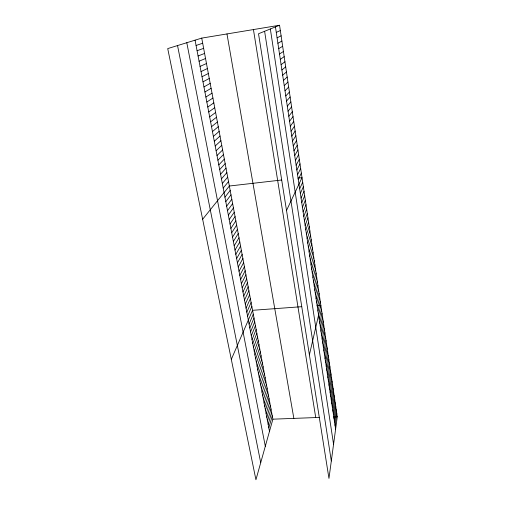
<?xml version="1.0" encoding="UTF-8"?>
<svg xmlns="http://www.w3.org/2000/svg" width="505" height="505" viewBox="0 0 505 505"><rect width="100%" height="100%" fill="white"/><g stroke="black" fill="none" stroke-linecap="round" stroke-linejoin="round"><path stroke-width="0.76" d="M337.277 416.751L328.963 478.424L258.522 33.74L279.555 25.25L337.277 416.751L333.666 416.884M335.074 425.563L336.759 413.26M334.544 421.984L336.248 409.757M334.007 418.399L335.724 406.241M333.464 414.788L335.206 402.712M332.921 411.171L334.682 399.165M332.378 407.529L334.159 395.598M331.829 403.874L333.628 392.025M331.286 400.206L333.098 388.427M330.731 396.52L332.568 384.823M330.175 392.821L332.031 381.199M329.62 389.096L331.495 377.557M329.064 385.365L330.958 373.902M328.502 381.61L330.415 370.228M327.941 377.841L329.872 366.542M327.373 374.053L329.329 362.836M326.804 370.253L328.78 359.118M326.23 366.434L328.231 355.381M325.656 362.596L327.676 351.631M325.081 358.739L327.12 347.863M324.5 354.87L326.565 344.075M323.92 350.981L326.003 340.275M323.339 347.068L325.441 336.456M322.752 343.147L324.873 332.618M322.158 339.202L324.305 328.768M321.565 335.238L323.737 324.898M320.972 331.261L323.162 321.01M320.372 327.265L322.588 317.108M319.772 323.244L322.007 313.182M319.166 319.21L321.426 309.243M309.388 354.87L320.845 305.285L317.007 305.569M317.954 311.086L320.258 301.308M317.342 306.989L319.665 297.319M316.73 302.88L319.078 293.304M316.111 298.752L318.485 289.277M315.486 294.604L317.885 285.224M314.868 290.432L317.285 281.159M314.236 286.24L316.685 277.075M313.611 282.036L316.079 272.971M201.729 38.109L272.896 419.175L255.934 479.75L167.723 48.594L201.729 38.109L279.555 25.25M312.974 277.807L315.474 268.849M312.342 273.558L314.861 264.708M268.818 427.88L272.258 415.766M268.155 424.383L271.614 412.345M267.486 420.873L270.977 408.905M311.705 269.291L314.249 260.542M266.817 417.351L270.327 405.452M311.061 264.999L313.63 256.363M266.148 413.81L269.683 401.98M265.466 410.256L269.032 398.495M310.417 260.687L313.012 252.165M264.79 406.689L268.376 394.998M264.109 403.104L267.719 391.489M309.767 256.357L312.387 247.942M263.421 399.499L267.063 387.96M262.733 395.882L266.4 384.419M309.117 252.008L311.762 243.707M262.044 392.252L265.737 380.865M308.467 247.633L311.137 239.446M261.35 388.604L265.068 377.292M307.804 243.24L310.506 235.166M260.649 384.936L264.399 373.706M259.955 381.256L263.73 370.102M259.248 377.563L263.055 366.485M307.147 238.827L309.868 230.867M258.541 373.851L262.373 362.855M306.484 234.389L309.237 226.549M257.834 370.121L261.691 359.206M257.121 366.377L261.009 355.539M305.815 229.933L308.593 222.213M256.407 362.615L260.321 351.859M255.688 358.834L259.633 348.166M305.146 225.451L307.949 217.851M254.962 355.04L258.939 344.454M304.471 220.95L307.305 213.47M254.242 351.227L258.244 340.724M253.51 347.396L257.544 336.98M303.795 216.43L306.655 209.07M252.778 343.551L256.837 333.218M303.114 211.885L306.005 204.645M252.045 339.688L256.136 329.443M251.307 335.806L255.429 325.649M302.432 207.315L305.348 200.201M250.562 331.905L254.716 321.837M249.817 327.991L254.002 318.011M301.744 202.726L304.692 195.738M249.072 324.058L253.283 314.167M301.056 198.111L304.029 191.25M231.309 359.39L252.563 310.31L301.763 306.686M247.564 316.136L251.837 306.428M300.361 193.472L303.366 186.743M246.806 312.147L251.111 302.533M246.042 308.138L250.379 298.625M299.667 188.813L302.697 182.21M245.278 304.117L249.647 294.693M244.508 300.071L248.908 290.747M286.518 210.459L302.028 177.659L297.937 178.132M243.738 296.012L248.17 286.783M298.266 179.439L301.352 173.101M242.962 291.934L247.425 282.8M242.179 287.831L246.68 278.798M297.559 174.724L300.677 168.518M241.396 283.715L245.929 274.783M240.607 279.574L245.171 270.743M296.852 169.983L300.002 163.91M239.818 275.421L244.414 266.69M239.023 271.242L243.656 262.619M296.138 165.223L299.32 159.283M238.227 267.05L242.892 258.528M295.419 160.432L298.632 154.637M237.426 262.834L242.122 254.419M236.618 258.598L241.352 250.291M294.699 155.622L297.944 149.966M235.81 254.343L240.576 246.143M234.995 250.07L239.799 241.977M293.979 150.787L297.249 145.27M234.181 245.777L239.016 237.792M293.253 145.926L296.555 140.554M233.361 241.459L238.234 233.581M232.534 237.123L237.445 229.358M292.521 141.04L295.854 135.807M231.707 232.767L236.649 225.116M230.873 228.386L235.854 220.855M291.789 136.129L295.154 131.047M230.034 223.993L235.052 216.569M291.05 131.199L294.447 126.256M229.194 219.568L234.251 212.264M228.348 215.13L233.443 207.94M290.306 126.237L293.74 121.446M227.502 210.667L232.635 203.597M289.561 121.251L293.026 116.611M226.65 206.185L231.82 199.235M225.792 201.678L231 194.854M288.809 116.238L292.307 111.75M224.927 197.152L230.179 190.448M202.638 219.265L229.352 186.023L281.695 180.001M288.058 111.201L291.587 106.864M223.197 188.043L228.519 181.585M222.326 183.46L227.692 177.135M287.301 106.138L290.867 101.953M221.449 178.858L226.852 172.653M286.537 101.044L290.135 97.023M220.571 174.231L226.013 168.159M219.688 169.585L225.173 163.639M285.773 95.931L289.409 92.061M218.798 164.914L224.321 159.1M217.901 160.218L223.469 154.536M285.003 90.786L288.671 87.081M217.005 155.502L222.617 149.953M216.102 150.761L221.752 145.352M284.233 85.616L287.932 82.069M215.199 145.995L220.893 140.725M283.457 80.421L287.193 77.038M214.284 141.211L220.022 136.072M213.369 136.394L219.151 131.401M282.674 75.195L286.442 71.975M212.453 131.559L218.274 126.704M211.526 126.698L217.39 121.983M281.885 69.942L285.697 66.887M210.598 121.812L216.506 117.242M281.096 64.665L284.94 61.78M209.663 116.901L215.616 112.476M208.723 111.971L214.72 107.691M280.307 59.356L284.182 56.642M207.782 107.01L213.823 102.881M206.835 102.023L212.921 98.046M279.505 54.022L283.425 51.478M205.882 97.017L212.012 93.185M278.703 48.657L282.655 46.283M204.923 91.979L211.103 88.306M203.957 86.917L210.187 83.394M277.895 43.26L281.891 41.069M202.991 81.829L209.266 78.464M202.019 76.716L208.338 73.509M277.087 37.837L281.115 35.823M201.041 71.571L207.41 68.528M276.273 32.389L280.338 30.552M200.056 66.407L206.476 63.523M199.071 61.212L205.535 58.492M198.074 55.992L204.588 53.435M197.076 50.74L203.641 48.347M196.073 45.469L202.688 43.241M272.896 419.175L319.305 417.427M177.533 45.57L260.713 462.675M186.793 42.71L265.308 446.262M195.063 40.16L269.481 431.358M226.972 33.936L293.847 418.386M253.434 29.568L315.732 417.559M264.614 31.285L331.312 461.002M270.345 28.968L333.565 444.28M275.452 26.91L335.61 429.124"/></g></svg>
